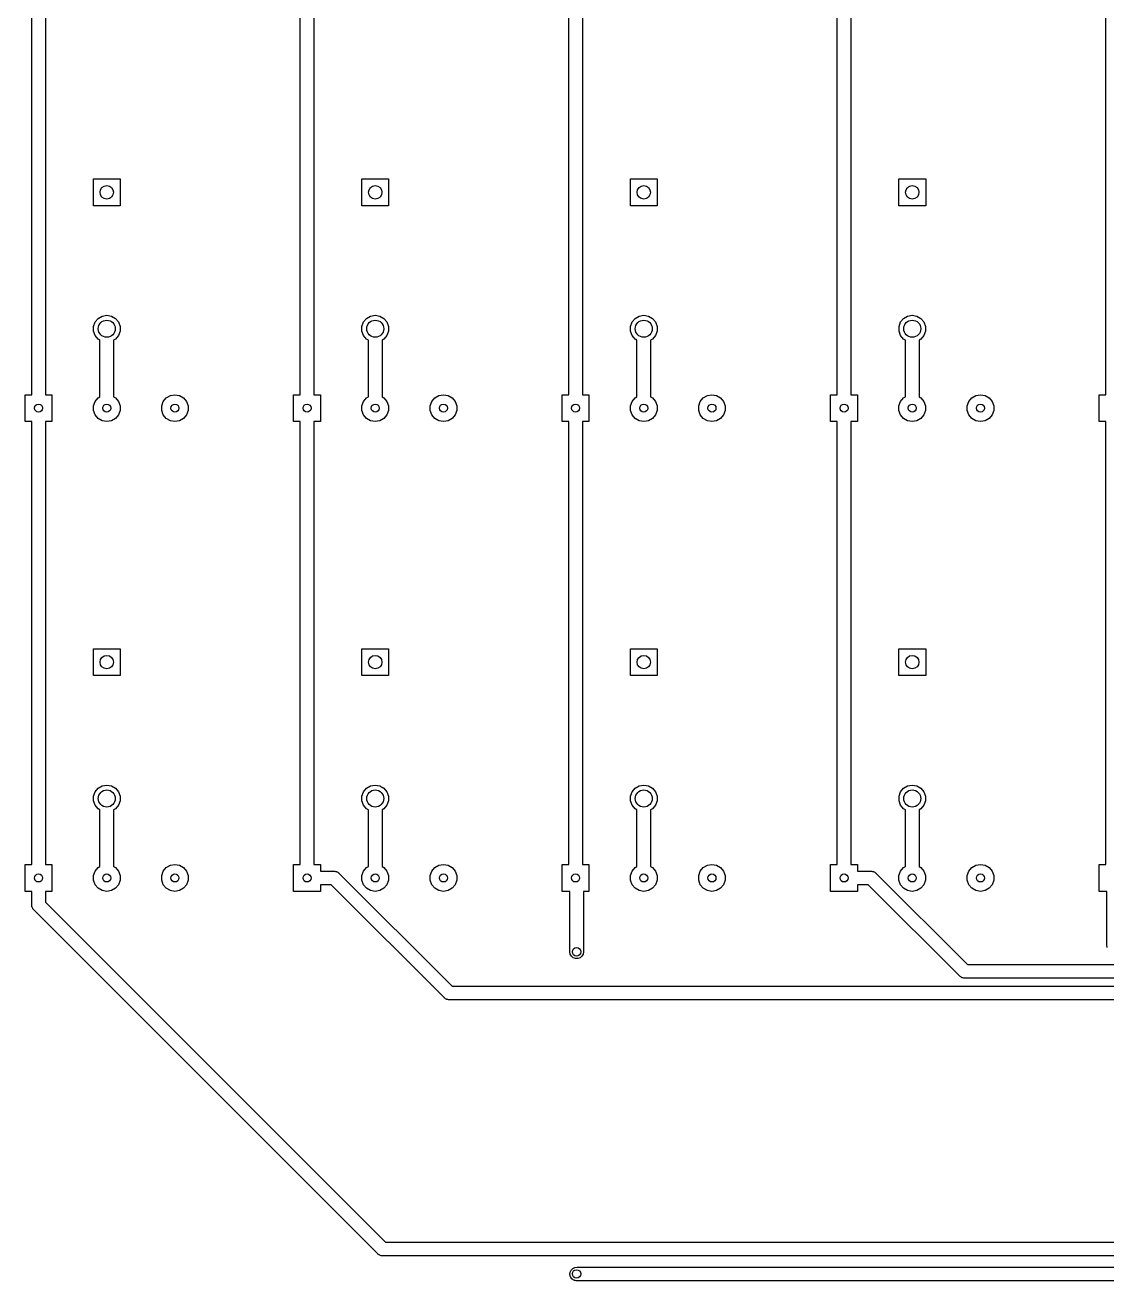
# Model space of a CAD drawing. Extents: x 183 to 424, y -369 to -69.
# Drawn here: x 183.4 to 264, y -361 to -267.5 of the extents above; entities that cross this region are included whole.
import ezdxf

# ---------------------------------------------------------------- set-up
doc = ezdxf.new("R2010")
doc.units = 0
doc.header["$MEASUREMENT"] = 0
doc.layers.add('BLACK', color=7, linetype='CONTINUOUS')

msp = doc.modelspace()

# ---------------------------------------------------------------- linework, layer by layer
at = {"layer": 'Black'}
for p, q in [((183.912, -295), (183.912, -262)), ((184.928, -262), (184.928, -295)), ((203.912, -295), (203.912, -262)), ((204.928, -262), (204.928, -295)), ((223.912, -295), (223.912, -262)), ((224.928, -262), (224.928, -295)), ((243.912, -295), (243.912, -262)), ((244.928, -262), (244.928, -295)), ((263.912, -295), (263.912, -262)), ((188.501, -280.919), (188.501, -278.921)), ((188.501, -278.921), (190.499, -278.921)), ((190.499, -278.921), (190.499, -280.919)), ((208.501, -280.919), (208.501, -278.921)), ((208.501, -278.921), (210.499, -278.921)), ((210.499, -278.921), (210.499, -280.919)), ((228.501, -280.919), (228.501, -278.921)), ((228.501, -278.921), (230.499, -278.921)), ((230.499, -278.921), (230.499, -280.919)), ((248.501, -280.919), (248.501, -278.921)), ((248.501, -278.921), (250.499, -278.921)), ((250.499, -278.921), (250.499, -280.919)), ((190.499, -280.919), (188.501, -280.919)), ((210.499, -280.919), (208.501, -280.919)), ((230.499, -280.919), (228.501, -280.919)), ((250.499, -280.919), (248.501, -280.919)), ((188.512, -289.906), (188.631, -289.578)), ((188.512, -290.254), (188.512, -289.906)), ((188.631, -289.578), (188.855, -289.311)), ((188.855, -289.311), (189.157, -289.137)), ((189.157, -289.137), (189.5, -289.077)), ((189.5, -289.077), (189.843, -289.137)), ((189.843, -289.137), (190.145, -289.311)), ((190.145, -289.311), (190.369, -289.578)), ((190.369, -289.578), (190.488, -289.906)), ((190.488, -289.906), (190.488, -290.254)), ((208.512, -289.906), (208.631, -289.578)), ((208.512, -290.254), (208.512, -289.906)), ((208.631, -289.578), (208.855, -289.311)), ((208.855, -289.311), (209.157, -289.137)), ((209.157, -289.137), (209.5, -289.077)), ((209.5, -289.077), (209.843, -289.137)), ((209.843, -289.137), (210.145, -289.311)), ((210.145, -289.311), (210.369, -289.578)), ((210.369, -289.578), (210.488, -289.906)), ((210.488, -289.906), (210.488, -290.254)), ((228.512, -289.906), (228.631, -289.578)), ((228.512, -290.254), (228.512, -289.906)), ((228.631, -289.578), (228.855, -289.311)), ((228.855, -289.311), (229.157, -289.137)), ((229.157, -289.137), (229.5, -289.077)), ((229.5, -289.077), (229.843, -289.137)), ((229.843, -289.137), (230.145, -289.311)), ((230.145, -289.311), (230.369, -289.578)), ((230.369, -289.578), (230.488, -289.906)), ((230.488, -289.906), (230.488, -290.254)), ((248.512, -289.906), (248.631, -289.578)), ((248.512, -290.254), (248.512, -289.906)), ((248.631, -289.578), (248.855, -289.311)), ((248.855, -289.311), (249.157, -289.137)), ((249.157, -289.137), (249.5, -289.077)), ((249.5, -289.077), (249.843, -289.137)), ((249.843, -289.137), (250.145, -289.311)), ((250.145, -289.311), (250.369, -289.578)), ((250.369, -289.578), (250.488, -289.906)), ((250.488, -289.906), (250.488, -290.254)), ((188.631, -290.582), (188.512, -290.254)), ((188.855, -290.849), (188.631, -290.582)), ((188.992, -290.928), (188.855, -290.849)), ((188.992, -295.152), (188.992, -290.928)), ((190.145, -290.849), (190.008, -290.928)), ((190.008, -290.928), (190.008, -295.152)), ((190.369, -290.582), (190.145, -290.849)), ((190.488, -290.254), (190.369, -290.582)), ((208.631, -290.582), (208.512, -290.254)), ((208.855, -290.849), (208.631, -290.582)), ((208.992, -290.928), (208.855, -290.849)), ((208.992, -295.152), (208.992, -290.928)), ((210.145, -290.849), (210.008, -290.928)), ((210.008, -290.928), (210.008, -295.152)), ((210.369, -290.582), (210.145, -290.849)), ((210.488, -290.254), (210.369, -290.582)), ((228.631, -290.582), (228.512, -290.254)), ((228.855, -290.849), (228.631, -290.582)), ((228.992, -290.928), (228.855, -290.849)), ((228.992, -295.152), (228.992, -290.928)), ((230.145, -290.849), (230.008, -290.928)), ((230.008, -290.928), (230.008, -295.152)), ((230.369, -290.582), (230.145, -290.849)), ((230.488, -290.254), (230.369, -290.582)), ((248.631, -290.582), (248.512, -290.254)), ((248.855, -290.849), (248.631, -290.582)), ((248.992, -290.928), (248.855, -290.849)), ((248.992, -295.152), (248.992, -290.928)), ((250.145, -290.849), (250.008, -290.928)), ((250.008, -290.928), (250.008, -295.152)), ((250.369, -290.582), (250.145, -290.849)), ((250.488, -290.254), (250.369, -290.582)), ((183.42, -297), (183.42, -295)), ((183.42, -295), (183.912, -295)), ((184.928, -295), (185.42, -295)), ((185.42, -295), (185.42, -297)), ((188.511, -295.826), (188.631, -295.498)), ((188.631, -295.498), (188.855, -295.231)), ((188.855, -295.231), (188.992, -295.152)), ((190.008, -295.152), (190.145, -295.231)), ((190.145, -295.231), (190.369, -295.498)), ((190.369, -295.498), (190.489, -295.826)), ((193.591, -295.826), (193.711, -295.498)), ((193.711, -295.498), (193.935, -295.231)), ((193.935, -295.231), (194.237, -295.057)), ((194.237, -295.057), (194.58, -294.996)), ((194.58, -294.996), (194.923, -295.057)), ((194.923, -295.057), (195.225, -295.231)), ((195.225, -295.231), (195.449, -295.498)), ((195.449, -295.498), (195.569, -295.826)), ((203.42, -297), (203.42, -295)), ((203.42, -295), (203.912, -295)), ((204.928, -295), (205.42, -295)), ((205.42, -295), (205.42, -297)), ((208.511, -295.826), (208.631, -295.498)), ((208.631, -295.498), (208.855, -295.231)), ((208.855, -295.231), (208.992, -295.152)), ((210.008, -295.152), (210.145, -295.231)), ((210.145, -295.231), (210.369, -295.498)), ((210.369, -295.498), (210.489, -295.826)), ((213.591, -295.826), (213.711, -295.498)), ((213.711, -295.498), (213.935, -295.231)), ((213.935, -295.231), (214.237, -295.057)), ((214.237, -295.057), (214.58, -294.996)), ((214.58, -294.996), (214.923, -295.057)), ((214.923, -295.057), (215.225, -295.231)), ((215.225, -295.231), (215.449, -295.498)), ((215.449, -295.498), (215.569, -295.826)), ((223.42, -297), (223.42, -295)), ((223.42, -295), (223.912, -295)), ((224.928, -295), (225.42, -295)), ((225.42, -295), (225.42, -297)), ((228.511, -295.826), (228.631, -295.498)), ((228.631, -295.498), (228.855, -295.231)), ((228.855, -295.231), (228.992, -295.152)), ((230.008, -295.152), (230.145, -295.231)), ((230.145, -295.231), (230.369, -295.498)), ((230.369, -295.498), (230.489, -295.826)), ((233.591, -295.826), (233.711, -295.498)), ((233.711, -295.498), (233.935, -295.231)), ((233.935, -295.231), (234.237, -295.057)), ((234.237, -295.057), (234.58, -294.996)), ((234.58, -294.996), (234.923, -295.057)), ((234.923, -295.057), (235.225, -295.231)), ((235.225, -295.231), (235.449, -295.498)), ((235.449, -295.498), (235.569, -295.826)), ((243.42, -297), (243.42, -295)), ((243.42, -295), (243.912, -295)), ((244.928, -295), (245.42, -295)), ((245.42, -295), (245.42, -297)), ((248.511, -295.826), (248.631, -295.498)), ((248.631, -295.498), (248.855, -295.231)), ((248.855, -295.231), (248.992, -295.152)), ((250.008, -295.152), (250.145, -295.231)), ((250.145, -295.231), (250.369, -295.498)), ((250.369, -295.498), (250.489, -295.826)), ((253.591, -295.826), (253.711, -295.498)), ((253.711, -295.498), (253.935, -295.231)), ((253.935, -295.231), (254.237, -295.057)), ((254.237, -295.057), (254.58, -294.996)), ((254.58, -294.996), (254.923, -295.057)), ((254.923, -295.057), (255.225, -295.231)), ((255.225, -295.231), (255.449, -295.498)), ((255.449, -295.498), (255.569, -295.826)), ((263.42, -297), (263.42, -295)), ((263.42, -295), (263.912, -295)), ((188.511, -296.174), (188.511, -295.826)), ((188.631, -296.502), (188.511, -296.174)), ((188.855, -296.769), (188.631, -296.502)), ((190.369, -296.502), (190.145, -296.769)), ((190.489, -296.174), (190.369, -296.502)), ((190.489, -295.826), (190.489, -296.174)), ((193.591, -296.174), (193.591, -295.826)), ((193.711, -296.502), (193.591, -296.174)), ((193.935, -296.769), (193.711, -296.502)), ((195.449, -296.502), (195.225, -296.769)), ((195.569, -296.174), (195.449, -296.502)), ((195.569, -295.826), (195.569, -296.174)), ((208.511, -296.174), (208.511, -295.826)), ((208.631, -296.502), (208.511, -296.174)), ((208.855, -296.769), (208.631, -296.502)), ((210.369, -296.502), (210.145, -296.769)), ((210.489, -296.174), (210.369, -296.502)), ((210.489, -295.826), (210.489, -296.174)), ((213.591, -296.174), (213.591, -295.826)), ((213.711, -296.502), (213.591, -296.174)), ((213.935, -296.769), (213.711, -296.502)), ((215.449, -296.502), (215.225, -296.769)), ((215.569, -296.174), (215.449, -296.502)), ((215.569, -295.826), (215.569, -296.174)), ((228.511, -296.174), (228.511, -295.826)), ((228.631, -296.502), (228.511, -296.174)), ((228.855, -296.769), (228.631, -296.502)), ((230.369, -296.502), (230.145, -296.769)), ((230.489, -296.174), (230.369, -296.502)), ((230.489, -295.826), (230.489, -296.174)), ((233.591, -296.174), (233.591, -295.826)), ((233.711, -296.502), (233.591, -296.174)), ((233.935, -296.769), (233.711, -296.502)), ((235.449, -296.502), (235.225, -296.769)), ((235.569, -296.174), (235.449, -296.502)), ((235.569, -295.826), (235.569, -296.174)), ((248.511, -296.174), (248.511, -295.826)), ((248.631, -296.502), (248.511, -296.174)), ((248.855, -296.769), (248.631, -296.502)), ((250.369, -296.502), (250.145, -296.769)), ((250.489, -296.174), (250.369, -296.502)), ((250.489, -295.826), (250.489, -296.174)), ((253.591, -296.174), (253.591, -295.826)), ((253.711, -296.502), (253.591, -296.174)), ((253.935, -296.769), (253.711, -296.502)), ((255.449, -296.502), (255.225, -296.769)), ((255.569, -296.174), (255.449, -296.502)), ((255.569, -295.826), (255.569, -296.174)), ((183.912, -297), (183.42, -297)), ((183.912, -330), (183.912, -297)), ((185.42, -297), (184.928, -297)), ((184.928, -297), (184.928, -330)), ((189.157, -296.943), (188.855, -296.769)), ((189.5, -297.004), (189.157, -296.943)), ((189.843, -296.943), (189.5, -297.004)), ((190.145, -296.769), (189.843, -296.943)), ((194.237, -296.943), (193.935, -296.769)), ((194.58, -297.004), (194.237, -296.943)), ((194.923, -296.943), (194.58, -297.004)), ((195.225, -296.769), (194.923, -296.943)), ((203.912, -297), (203.42, -297)), ((203.912, -330), (203.912, -297)), ((205.42, -297), (204.928, -297)), ((204.928, -297), (204.928, -330)), ((209.157, -296.943), (208.855, -296.769)), ((209.5, -297.004), (209.157, -296.943)), ((209.843, -296.943), (209.5, -297.004)), ((210.145, -296.769), (209.843, -296.943)), ((214.237, -296.943), (213.935, -296.769)), ((214.58, -297.004), (214.237, -296.943)), ((214.923, -296.943), (214.58, -297.004)), ((215.225, -296.769), (214.923, -296.943)), ((223.912, -297), (223.42, -297)), ((223.912, -330), (223.912, -297)), ((225.42, -297), (224.928, -297)), ((224.928, -297), (224.928, -330)), ((229.157, -296.943), (228.855, -296.769)), ((229.5, -297.004), (229.157, -296.943)), ((229.843, -296.943), (229.5, -297.004)), ((230.145, -296.769), (229.843, -296.943)), ((234.237, -296.943), (233.935, -296.769)), ((234.58, -297.004), (234.237, -296.943)), ((234.923, -296.943), (234.58, -297.004)), ((235.225, -296.769), (234.923, -296.943)), ((243.912, -297), (243.42, -297)), ((243.912, -330), (243.912, -297)), ((245.42, -297), (244.928, -297)), ((244.928, -297), (244.928, -330)), ((249.157, -296.943), (248.855, -296.769)), ((249.5, -297.004), (249.157, -296.943)), ((249.843, -296.943), (249.5, -297.004)), ((250.145, -296.769), (249.843, -296.943)), ((254.237, -296.943), (253.935, -296.769)), ((254.58, -297.004), (254.237, -296.943)), ((254.923, -296.943), (254.58, -297.004)), ((255.225, -296.769), (254.923, -296.943)), ((263.912, -297), (263.42, -297)), ((263.912, -330), (263.912, -297)), ((188.501, -315.919), (188.501, -313.921)), ((188.501, -313.921), (190.499, -313.921)), ((190.499, -313.921), (190.499, -315.919)), ((208.501, -315.919), (208.501, -313.921)), ((208.501, -313.921), (210.499, -313.921)), ((210.499, -313.921), (210.499, -315.919)), ((228.501, -315.919), (228.501, -313.921)), ((228.501, -313.921), (230.499, -313.921)), ((230.499, -313.921), (230.499, -315.919)), ((248.501, -315.919), (248.501, -313.921)), ((248.501, -313.921), (250.499, -313.921)), ((250.499, -313.921), (250.499, -315.919)), ((190.499, -315.919), (188.501, -315.919)), ((210.499, -315.919), (208.501, -315.919)), ((230.499, -315.919), (228.501, -315.919)), ((250.499, -315.919), (248.501, -315.919)), ((188.512, -324.906), (188.631, -324.578)), ((188.631, -324.578), (188.855, -324.311)), ((188.855, -324.311), (189.157, -324.137)), ((189.157, -324.137), (189.5, -324.077)), ((189.5, -324.077), (189.843, -324.137)), ((189.843, -324.137), (190.145, -324.311)), ((190.145, -324.311), (190.369, -324.578)), ((190.369, -324.578), (190.488, -324.906)), ((208.512, -324.906), (208.631, -324.578)), ((208.631, -324.578), (208.855, -324.311)), ((208.855, -324.311), (209.157, -324.137)), ((209.157, -324.137), (209.5, -324.077)), ((209.5, -324.077), (209.843, -324.137)), ((209.843, -324.137), (210.145, -324.311)), ((210.145, -324.311), (210.369, -324.578)), ((210.369, -324.578), (210.488, -324.906)), ((228.512, -324.906), (228.631, -324.578)), ((228.631, -324.578), (228.855, -324.311)), ((228.855, -324.311), (229.157, -324.137)), ((229.157, -324.137), (229.5, -324.077)), ((229.5, -324.077), (229.843, -324.137)), ((229.843, -324.137), (230.145, -324.311)), ((230.145, -324.311), (230.369, -324.578)), ((230.369, -324.578), (230.488, -324.906)), ((248.512, -324.906), (248.631, -324.578)), ((248.631, -324.578), (248.855, -324.311)), ((248.855, -324.311), (249.157, -324.137)), ((249.157, -324.137), (249.5, -324.077)), ((249.5, -324.077), (249.843, -324.137)), ((249.843, -324.137), (250.145, -324.311)), ((250.145, -324.311), (250.369, -324.578)), ((250.369, -324.578), (250.488, -324.906)), ((188.512, -325.254), (188.512, -324.906)), ((188.631, -325.582), (188.512, -325.254)), ((190.488, -325.254), (190.369, -325.582)), ((190.488, -324.906), (190.488, -325.254)), ((208.512, -325.254), (208.512, -324.906)), ((208.631, -325.582), (208.512, -325.254)), ((210.488, -325.254), (210.369, -325.582)), ((210.488, -324.906), (210.488, -325.254)), ((228.512, -325.254), (228.512, -324.906)), ((228.631, -325.582), (228.512, -325.254)), ((230.488, -325.254), (230.369, -325.582)), ((230.488, -324.906), (230.488, -325.254)), ((248.512, -325.254), (248.512, -324.906)), ((248.631, -325.582), (248.512, -325.254)), ((250.488, -325.254), (250.369, -325.582)), ((250.488, -324.906), (250.488, -325.254)), ((188.855, -325.849), (188.631, -325.582)), ((188.992, -325.928), (188.855, -325.849)), ((188.992, -330.152), (188.992, -325.928)), ((190.145, -325.849), (190.008, -325.928)), ((190.008, -325.928), (190.008, -330.152)), ((190.369, -325.582), (190.145, -325.849)), ((208.855, -325.849), (208.631, -325.582)), ((208.992, -325.928), (208.855, -325.849)), ((208.992, -330.152), (208.992, -325.928)), ((210.145, -325.849), (210.008, -325.928)), ((210.008, -325.928), (210.008, -330.152)), ((210.369, -325.582), (210.145, -325.849)), ((228.855, -325.849), (228.631, -325.582)), ((228.992, -325.928), (228.855, -325.849)), ((228.992, -330.152), (228.992, -325.928)), ((230.145, -325.849), (230.008, -325.928)), ((230.008, -325.928), (230.008, -330.152)), ((230.369, -325.582), (230.145, -325.849)), ((248.855, -325.849), (248.631, -325.582)), ((248.992, -325.928), (248.855, -325.849)), ((248.992, -330.152), (248.992, -325.928)), ((250.145, -325.849), (250.008, -325.928)), ((250.008, -325.928), (250.008, -330.152)), ((250.369, -325.582), (250.145, -325.849)), ((183.42, -332), (183.42, -330)), ((183.42, -330), (183.912, -330)), ((184.928, -330), (185.42, -330)), ((185.42, -330), (185.42, -332)), ((188.631, -330.498), (188.855, -330.231)), ((188.855, -330.231), (188.992, -330.152)), ((190.008, -330.152), (190.145, -330.231)), ((190.145, -330.231), (190.369, -330.498)), ((193.711, -330.498), (193.935, -330.231)), ((193.935, -330.231), (194.237, -330.057)), ((194.237, -330.057), (194.58, -329.996)), ((194.58, -329.996), (194.923, -330.057)), ((194.923, -330.057), (195.225, -330.231)), ((195.225, -330.231), (195.449, -330.498)), ((203.42, -332), (203.42, -330)), ((203.42, -330), (203.912, -330)), ((204.928, -330), (205.42, -330)), ((205.42, -330), (205.42, -330.492)), ((208.631, -330.498), (208.855, -330.231)), ((208.855, -330.231), (208.992, -330.152)), ((210.008, -330.152), (210.145, -330.231)), ((210.145, -330.231), (210.369, -330.498)), ((213.711, -330.498), (213.935, -330.231)), ((213.935, -330.231), (214.237, -330.057)), ((214.237, -330.057), (214.58, -329.996)), ((214.58, -329.996), (214.923, -330.057)), ((214.923, -330.057), (215.225, -330.231)), ((215.225, -330.231), (215.449, -330.498)), ((223.42, -332), (223.42, -330)), ((223.42, -330), (223.912, -330)), ((224.928, -330), (225.42, -330)), ((225.42, -330), (225.42, -332)), ((228.631, -330.498), (228.855, -330.231)), ((228.855, -330.231), (228.992, -330.152)), ((230.008, -330.152), (230.145, -330.231)), ((230.145, -330.231), (230.369, -330.498)), ((233.711, -330.498), (233.935, -330.231)), ((233.935, -330.231), (234.237, -330.057)), ((234.237, -330.057), (234.58, -329.996)), ((234.58, -329.996), (234.923, -330.057)), ((234.923, -330.057), (235.225, -330.231)), ((235.225, -330.231), (235.449, -330.498)), ((243.42, -332), (243.42, -330)), ((243.42, -330), (243.912, -330)), ((244.928, -330), (245.42, -330)), ((245.42, -330), (245.42, -330.492)), ((248.631, -330.498), (248.855, -330.231)), ((248.855, -330.231), (248.992, -330.152)), ((250.008, -330.152), (250.145, -330.231)), ((250.145, -330.231), (250.369, -330.498)), ((253.711, -330.498), (253.935, -330.231)), ((253.935, -330.231), (254.237, -330.057)), ((254.237, -330.057), (254.58, -329.996)), ((254.58, -329.996), (254.923, -330.057)), ((254.923, -330.057), (255.225, -330.231)), ((255.225, -330.231), (255.449, -330.498)), ((263.42, -332), (263.42, -330)), ((263.42, -330), (263.912, -330)), ((188.511, -330.826), (188.631, -330.498)), ((188.511, -331.174), (188.511, -330.826)), ((188.631, -331.502), (188.511, -331.174)), ((190.369, -330.498), (190.489, -330.826)), ((190.489, -331.174), (190.369, -331.502)), ((190.489, -330.826), (190.489, -331.174)), ((193.591, -330.826), (193.711, -330.498)), ((193.591, -331.174), (193.591, -330.826)), ((193.711, -331.502), (193.591, -331.174)), ((195.449, -330.498), (195.569, -330.826)), ((195.569, -331.174), (195.449, -331.502)), ((195.569, -330.826), (195.569, -331.174)), ((205.42, -330.492), (206.436, -330.492)), ((206.436, -330.492), (206.458, -330.496)), ((206.458, -330.496), (206.48, -330.494)), ((206.48, -330.494), (206.544, -330.511)), ((206.544, -330.511), (206.61, -330.523)), ((206.61, -330.523), (206.629, -330.534)), ((206.629, -330.534), (206.651, -330.54)), ((206.651, -330.54), (206.705, -330.578)), ((206.705, -330.578), (206.763, -330.611)), ((206.763, -330.611), (206.777, -330.628)), ((206.777, -330.628), (206.795, -330.641)), ((206.795, -330.641), (215.218, -339.064)), ((208.511, -330.826), (208.631, -330.498)), ((208.511, -331.174), (208.511, -330.826)), ((208.631, -331.502), (208.511, -331.174)), ((210.369, -330.498), (210.489, -330.826)), ((210.489, -331.174), (210.369, -331.502)), ((210.489, -330.826), (210.489, -331.174)), ((213.591, -330.826), (213.711, -330.498)), ((213.591, -331.174), (213.591, -330.826)), ((213.711, -331.502), (213.591, -331.174)), ((215.449, -330.498), (215.569, -330.826)), ((215.569, -331.174), (215.449, -331.502)), ((215.569, -330.826), (215.569, -331.174)), ((228.511, -330.826), (228.631, -330.498)), ((228.511, -331.174), (228.511, -330.826)), ((228.631, -331.502), (228.511, -331.174)), ((230.369, -330.498), (230.489, -330.826)), ((230.489, -331.174), (230.369, -331.502)), ((230.489, -330.826), (230.489, -331.174)), ((233.591, -330.826), (233.711, -330.498)), ((233.591, -331.174), (233.591, -330.826)), ((233.711, -331.502), (233.591, -331.174)), ((235.449, -330.498), (235.569, -330.826)), ((235.569, -331.174), (235.449, -331.502)), ((235.569, -330.826), (235.569, -331.174)), ((245.42, -330.492), (246.436, -330.492)), ((246.436, -330.492), (246.458, -330.496)), ((246.458, -330.496), (246.48, -330.494)), ((246.48, -330.494), (246.544, -330.511)), ((246.544, -330.511), (246.61, -330.523)), ((246.61, -330.523), (246.629, -330.534)), ((246.629, -330.534), (246.651, -330.54)), ((246.651, -330.54), (246.705, -330.578)), ((246.705, -330.578), (246.763, -330.611)), ((246.763, -330.611), (246.777, -330.628)), ((246.777, -330.628), (246.795, -330.641)), ((246.795, -330.641), (253.602, -337.448)), ((248.511, -330.826), (248.631, -330.498)), ((248.511, -331.174), (248.511, -330.826)), ((248.631, -331.502), (248.511, -331.174)), ((250.369, -330.498), (250.489, -330.826)), ((250.489, -331.174), (250.369, -331.502)), ((250.489, -330.826), (250.489, -331.174)), ((253.591, -330.826), (253.711, -330.498)), ((253.591, -331.174), (253.591, -330.826)), ((253.711, -331.502), (253.591, -331.174)), ((255.449, -330.498), (255.569, -330.826)), ((255.569, -331.174), (255.449, -331.502)), ((255.569, -330.826), (255.569, -331.174)), ((183.912, -332), (183.42, -332)), ((183.912, -333.016), (183.912, -332)), ((185.42, -332), (184.928, -332)), ((184.928, -332), (184.928, -332.806)), ((188.855, -331.769), (188.631, -331.502)), ((189.157, -331.943), (188.855, -331.769)), ((189.5, -332.004), (189.157, -331.943)), ((189.843, -331.943), (189.5, -332.004)), ((190.145, -331.769), (189.843, -331.943)), ((190.369, -331.502), (190.145, -331.769)), ((193.935, -331.769), (193.711, -331.502)), ((194.237, -331.943), (193.935, -331.769)), ((194.58, -332.004), (194.237, -331.943)), ((194.923, -331.943), (194.58, -332.004)), ((195.225, -331.769), (194.923, -331.943)), ((195.449, -331.502), (195.225, -331.769)), ((205.42, -332), (203.42, -332)), ((206.226, -331.508), (205.42, -331.508)), ((205.42, -331.508), (205.42, -332)), ((214.649, -339.931), (206.226, -331.508)), ((208.855, -331.769), (208.631, -331.502)), ((209.157, -331.943), (208.855, -331.769)), ((209.5, -332.004), (209.157, -331.943)), ((209.843, -331.943), (209.5, -332.004)), ((210.145, -331.769), (209.843, -331.943)), ((210.369, -331.502), (210.145, -331.769)), ((213.935, -331.769), (213.711, -331.502)), ((214.237, -331.943), (213.935, -331.769)), ((214.58, -332.004), (214.237, -331.943)), ((214.923, -331.943), (214.58, -332.004)), ((215.225, -331.769), (214.923, -331.943)), ((215.449, -331.502), (215.225, -331.769)), ((223.992, -332), (223.42, -332)), ((223.992, -336.5), (223.992, -332)), ((225.42, -332), (225.008, -332)), ((225.008, -332), (225.008, -336.5)), ((228.855, -331.769), (228.631, -331.502)), ((229.157, -331.943), (228.855, -331.769)), ((229.5, -332.004), (229.157, -331.943)), ((229.843, -331.943), (229.5, -332.004)), ((230.145, -331.769), (229.843, -331.943)), ((230.369, -331.502), (230.145, -331.769)), ((233.935, -331.769), (233.711, -331.502)), ((234.237, -331.943), (233.935, -331.769)), ((234.58, -332.004), (234.237, -331.943)), ((234.923, -331.943), (234.58, -332.004)), ((235.225, -331.769), (234.923, -331.943)), ((235.449, -331.502), (235.225, -331.769)), ((245.42, -332), (243.42, -332)), ((246.226, -331.508), (245.42, -331.508)), ((245.42, -331.508), (245.42, -332)), ((253.033, -338.315), (246.226, -331.508)), ((248.855, -331.769), (248.631, -331.502)), ((249.157, -331.943), (248.855, -331.769)), ((249.5, -332.004), (249.157, -331.943)), ((249.843, -331.943), (249.5, -332.004)), ((250.145, -331.769), (249.843, -331.943)), ((250.369, -331.502), (250.145, -331.769)), ((253.935, -331.769), (253.711, -331.502)), ((254.237, -331.943), (253.935, -331.769)), ((254.58, -332.004), (254.237, -331.943)), ((254.923, -331.943), (254.58, -332.004)), ((255.225, -331.769), (254.923, -331.943)), ((255.449, -331.502), (255.225, -331.769)), ((263.992, -332), (263.42, -332)), ((263.992, -336), (263.992, -332)), ((183.916, -333.038), (183.912, -333.016)), ((183.914, -333.06), (183.916, -333.038)), ((184.928, -332.806), (210.264, -358.142)), ((183.931, -333.124), (183.914, -333.06)), ((183.943, -333.19), (183.931, -333.124)), ((183.954, -333.209), (183.943, -333.19)), ((183.96, -333.231), (183.954, -333.209)), ((183.998, -333.285), (183.96, -333.231)), ((184.031, -333.343), (183.998, -333.285)), ((184.048, -333.357), (184.031, -333.343)), ((184.061, -333.375), (184.048, -333.357)), ((209.695, -359.009), (184.061, -333.375)), ((224.023, -336.674), (223.992, -336.5)), ((224.111, -336.827), (224.023, -336.674)), ((224.977, -336.674), (224.889, -336.827)), ((225.008, -336.5), (224.977, -336.674)), ((264.023, -336.174), (263.992, -336)), ((224.246, -336.94), (224.111, -336.827)), ((224.412, -337), (224.246, -336.94)), ((224.588, -337), (224.412, -337)), ((224.754, -336.94), (224.588, -337)), ((224.889, -336.827), (224.754, -336.94)), ((253.602, -337.448), (354.772, -337.448)), ((253.051, -338.328), (253.033, -338.315)), ((253.065, -338.345), (253.051, -338.328)), ((253.123, -338.378), (253.065, -338.345)), ((253.177, -338.416), (253.123, -338.378)), ((253.199, -338.422), (253.177, -338.416)), ((253.218, -338.433), (253.199, -338.422)), ((253.284, -338.445), (253.218, -338.433)), ((253.348, -338.462), (253.284, -338.445)), ((253.37, -338.46), (253.348, -338.462)), ((253.392, -338.464), (253.37, -338.46)), ((354.562, -338.464), (253.392, -338.464)), ((215.218, -339.064), (354.103, -339.064)), ((214.667, -339.944), (214.649, -339.931)), ((214.682, -339.961), (214.667, -339.944)), ((214.739, -339.994), (214.682, -339.961)), ((214.793, -340.032), (214.739, -339.994)), ((214.815, -340.038), (214.793, -340.032)), ((214.834, -340.049), (214.815, -340.038)), ((214.9, -340.061), (214.834, -340.049)), ((214.964, -340.078), (214.9, -340.061)), ((214.986, -340.076), (214.964, -340.078)), ((215.008, -340.08), (214.986, -340.076)), ((353.862, -340.08), (215.008, -340.08)), ((210.264, -358.142), (367.304, -358.142)), ((209.713, -359.022), (209.695, -359.009)), ((209.727, -359.039), (209.713, -359.022)), ((209.785, -359.072), (209.727, -359.039)), ((209.839, -359.11), (209.785, -359.072)), ((209.861, -359.116), (209.839, -359.11)), ((209.88, -359.127), (209.861, -359.116)), ((209.946, -359.139), (209.88, -359.127)), ((210.01, -359.156), (209.946, -359.139)), ((210.032, -359.154), (210.01, -359.156)), ((210.054, -359.158), (210.032, -359.154)), ((367.304, -359.158), (210.054, -359.158)), ((224.084, -360.209), (224.209, -360.084)), ((224.209, -360.084), (224.369, -360.009)), ((224.369, -360.009), (224.544, -359.994)), ((224.544, -359.994), (224.569, -360.001)), ((224.569, -360.001), (369.587, -360.001)), ((223.994, -360.544), (224.009, -360.369)), ((224.04, -360.715), (223.994, -360.544)), ((224.009, -360.369), (224.084, -360.209)), ((224.064, -360.749), (224.04, -360.715)), ((224.069, -360.763), (224.064, -360.749)), ((224.096, -360.795), (224.069, -360.763)), ((224.141, -360.859), (224.096, -360.795)), ((224.149, -360.868), (224.141, -360.859)), ((224.168, -360.881), (224.149, -360.868)), ((224.182, -360.898), (224.168, -360.881)), ((224.24, -360.931), (224.182, -360.898)), ((224.294, -360.969), (224.24, -360.931)), ((224.315, -360.975), (224.294, -360.969)), ((224.335, -360.986), (224.315, -360.975)), ((224.4, -360.997), (224.335, -360.986)), ((224.464, -361.015), (224.4, -360.997)), ((224.487, -361.013), (224.464, -361.015)), ((224.509, -361.017), (224.487, -361.013)), ((369.798, -361.017), (224.509, -361.017))]:
    msp.add_line(p, q, dxfattribs=at)
for centre, radius in [((189.5, -279.92), 0.5004), ((209.5, -279.92), 0.5004), ((229.5, -279.92), 0.5004), ((249.5, -279.92), 0.5004), ((189.5, -290.08), 0.635), ((209.5, -290.08), 0.635), ((229.5, -290.08), 0.635), ((249.5, -290.08), 0.635), ((184.42, -296), 0.3), ((189.5, -296), 0.3), ((194.58, -296), 0.3), ((204.42, -296), 0.3), ((209.5, -296), 0.3), ((214.58, -296), 0.3), ((224.42, -296), 0.3), ((229.5, -296), 0.3), ((234.58, -296), 0.3), ((244.42, -296), 0.3), ((249.5, -296), 0.3), ((254.58, -296), 0.3), ((189.5, -314.92), 0.5004), ((209.5, -314.92), 0.5004), ((229.5, -314.92), 0.5004), ((249.5, -314.92), 0.5004), ((189.5, -325.08), 0.635), ((209.5, -325.08), 0.635), ((229.5, -325.08), 0.635), ((249.5, -325.08), 0.635), ((184.42, -331), 0.3), ((189.5, -331), 0.3), ((194.58, -331), 0.3), ((204.42, -331), 0.3), ((209.5, -331), 0.3), ((214.58, -331), 0.3), ((224.42, -331), 0.3), ((229.5, -331), 0.3), ((234.58, -331), 0.3), ((244.42, -331), 0.3), ((249.5, -331), 0.3), ((254.58, -331), 0.3), ((224.5, -336.5), 0.3175), ((224.5, -360.5), 0.3175)]:
    msp.add_circle(centre, radius, dxfattribs=at)

doc.saveas('drawing.dxf')
